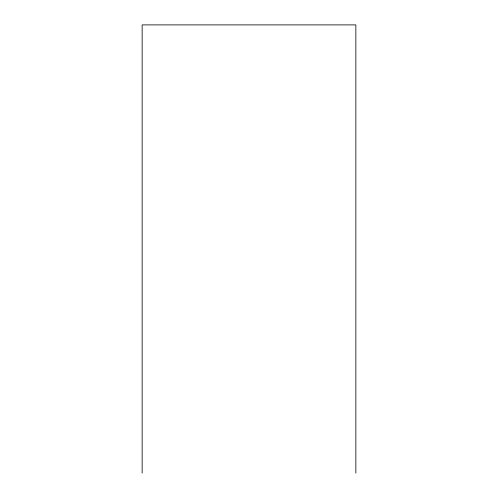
<?xml version="1.0" encoding="UTF-8"?>
<svg xmlns="http://www.w3.org/2000/svg" width="498" height="498" viewBox="0 0 498 498"><rect width="100%" height="100%" fill="white"/><g stroke="black" fill="none" stroke-linecap="round" stroke-linejoin="round"><path stroke-width="0.75" d="M355.852 473.1L355.852 24.9L142.148 24.9L142.148 473.1"/></g></svg>
